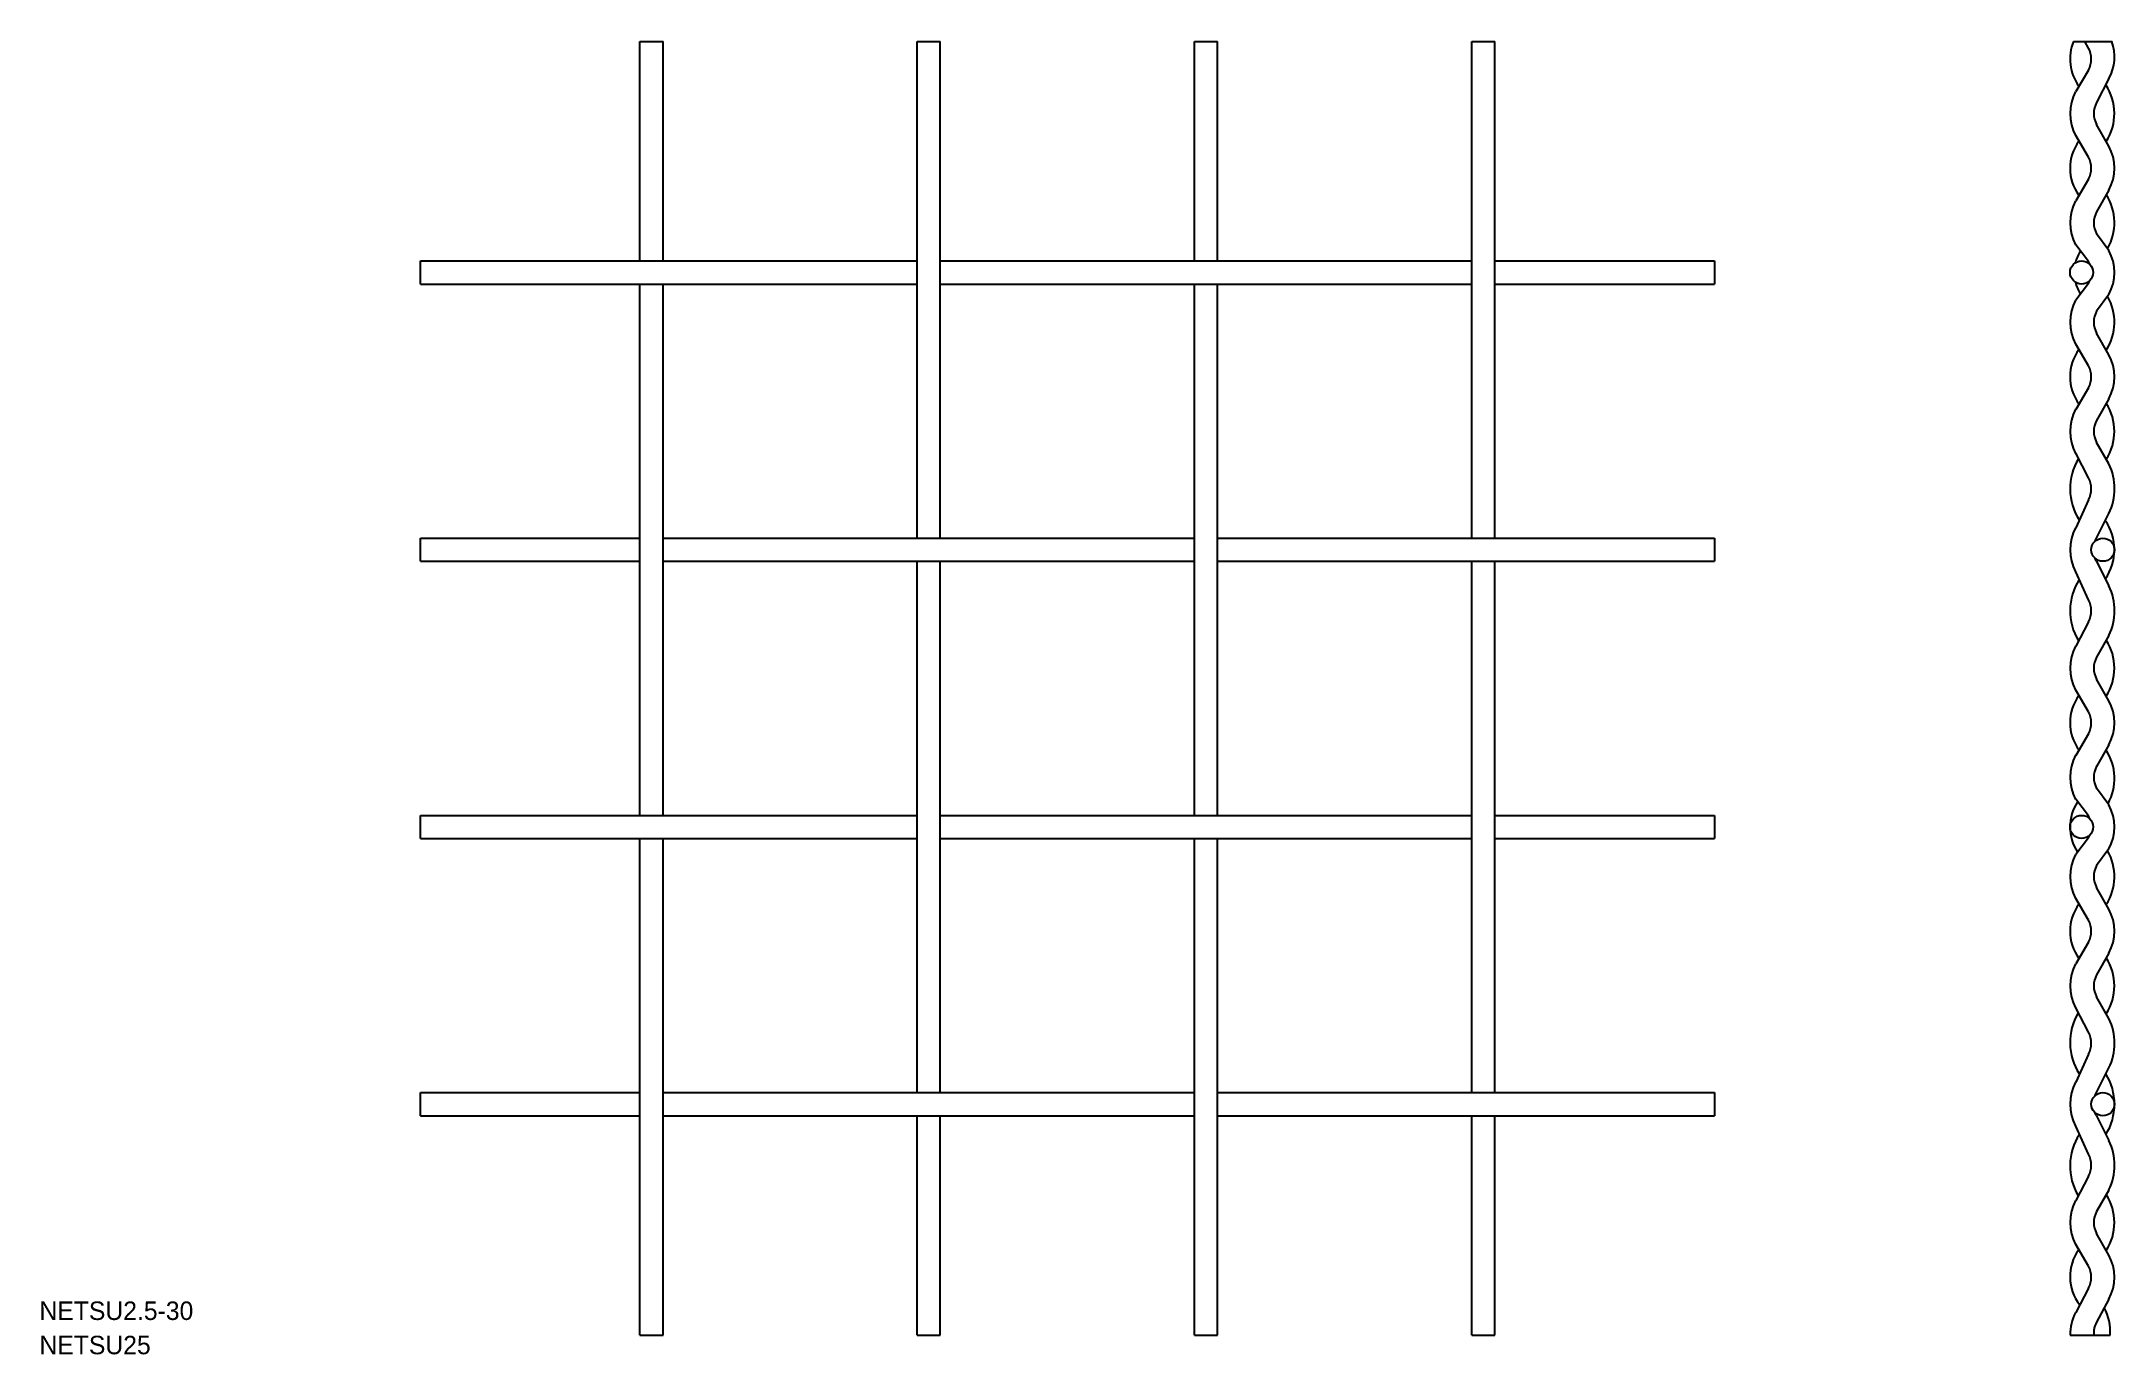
# Model space of a CAD drawing. Extents: x 0 to 224, y 0 to 142.
import ezdxf

# ---------------------------------------------------------------- set-up
doc = ezdxf.new("R2010")
doc.units = 0
doc.layers.get('0').update_dxf_attribs({"linetype": 'CONTINUOUS'})

msp = doc.modelspace()

# ---------------------------------------------------------------- linework, layer by layer
at = {"color": 7, "linetype": 'CONTINUOUS'}
for p, q in [((64.96, 142.25), (67.46, 142.25)), ((64.96, 118.5), (64.96, 142.25)), ((67.46, 118.5), (67.46, 142.25)), ((94.96, 142.25), (97.46, 142.25)), ((94.96, 88.5), (94.96, 142.25)), ((97.46, 88.5), (97.46, 142.25)), ((124.96, 142.25), (127.46, 142.25)), ((124.96, 118.5), (124.96, 142.25)), ((127.46, 118.5), (127.46, 142.25)), ((154.96, 142.25), (157.46, 142.25)), ((154.96, 88.5), (154.96, 142.25)), ((157.46, 88.5), (157.46, 142.25)), ((220.06, 142.25), (224.22, 142.25)), ((221.68, 141.54), (221.26, 142.25)), ((221.68, 139.16), (220.29, 136.82)), ((223.89, 138.23), (222.55, 135.63)), ((223.88, 130.91), (222.55, 133.25)), ((221.68, 129.72), (220.29, 132.06)), ((221.68, 127.34), (220.29, 125)), ((223.88, 126.15), (222.55, 123.81)), ((223.88, 119.63), (222.55, 121.43)), ((221.68, 118.44), (220.29, 120.24)), ((41.21, 118.5), (94.96, 118.5)), ((41.21, 116), (41.21, 118.5)), ((97.46, 118.5), (154.96, 118.5)), ((157.46, 118.5), (181.21, 118.5)), ((181.21, 118.5), (181.21, 116)), ((41.21, 116), (94.96, 116)), ((64.96, 58.5), (64.96, 116)), ((67.46, 58.5), (67.46, 116)), ((97.46, 116), (154.96, 116)), ((124.96, 58.5), (124.96, 116)), ((127.46, 58.5), (127.46, 116)), ((157.46, 116), (181.21, 116)), ((221.68, 116.06), (220.29, 114.26)), ((223.88, 114.87), (222.55, 113.07)), ((223.88, 108.35), (222.55, 110.69)), ((221.68, 107.16), (220.29, 109.5)), ((221.68, 104.78), (220.29, 102.44)), ((223.88, 103.59), (222.55, 101.25)), ((223.88, 96.53), (222.55, 98.87)), ((221.68, 95.04), (220.29, 97.68)), ((221.68, 92.66), (220.29, 89.63)), ((222.49, 88.44), (223.88, 91.17)), ((41.21, 88.5), (64.96, 88.5)), ((41.21, 86), (41.21, 88.5)), ((67.46, 88.5), (124.96, 88.5)), ((127.46, 88.5), (181.21, 88.5)), ((181.21, 88.5), (181.21, 86)), ((41.21, 86), (64.96, 86)), ((67.46, 86), (124.96, 86)), ((94.96, 28.5), (94.96, 86)), ((97.46, 28.5), (97.46, 86)), ((127.46, 86), (181.21, 86)), ((154.96, 28.5), (154.96, 86)), ((157.46, 28.5), (157.46, 86)), ((222.49, 86.06), (223.88, 83.33)), ((221.68, 81.84), (220.29, 84.87)), ((221.68, 79.46), (220.29, 76.82)), ((223.88, 77.96), (222.55, 75.63)), ((221.68, 69.72), (220.29, 72.06)), ((223.88, 70.91), (222.55, 73.25)), ((221.68, 67.34), (220.29, 65)), ((223.88, 66.15), (222.55, 63.81)), ((223.88, 59.63), (222.55, 61.43)), ((41.21, 58.5), (94.96, 58.5)), ((41.21, 56), (41.21, 58.5)), ((97.46, 58.5), (154.96, 58.5)), ((157.46, 58.5), (181.21, 58.5)), ((181.21, 58.5), (181.21, 56)), ((221.68, 58.44), (220.29, 60.24)), ((41.21, 56), (94.96, 56)), ((64.96, 2.25), (64.96, 56)), ((67.46, 2.25), (67.46, 56)), ((97.46, 56), (154.96, 56)), ((124.96, 2.25), (124.96, 56)), ((127.46, 2.25), (127.46, 56)), ((157.46, 56), (181.21, 56)), ((221.68, 56.06), (220.29, 54.26)), ((223.88, 54.87), (222.55, 53.07)), ((221.68, 47.16), (220.29, 49.5)), ((223.88, 48.35), (222.55, 50.69)), ((221.68, 44.78), (220.29, 42.44)), ((223.88, 43.59), (222.55, 41.25)), ((223.88, 36.53), (222.55, 38.87)), ((221.68, 35.04), (220.29, 37.68)), ((221.68, 32.66), (220.29, 29.63)), ((222.49, 28.44), (223.88, 31.17)), ((41.21, 28.5), (64.96, 28.5)), ((41.21, 26), (41.21, 28.5)), ((67.46, 28.5), (124.96, 28.5)), ((127.46, 28.5), (181.21, 28.5)), ((181.21, 28.5), (181.21, 26)), ((41.21, 26), (64.96, 26)), ((67.46, 26), (124.96, 26)), ((94.96, 2.25), (94.96, 26)), ((97.46, 2.25), (97.46, 26)), ((127.46, 26), (181.21, 26)), ((154.96, 2.25), (154.96, 26)), ((157.46, 2.25), (157.46, 26)), ((221.68, 21.84), (220.29, 24.87)), ((222.49, 26.06), (223.88, 23.33)), ((221.68, 19.46), (220.29, 16.82)), ((223.88, 17.96), (222.55, 15.63)), ((221.68, 9.72), (220.29, 12.06)), ((223.88, 10.91), (222.55, 13.25)), ((221.68, 7.34), (220.29, 4.7)), ((223.88, 6.15), (222.54, 3.66)), ((64.96, 2.25), (67.46, 2.25)), ((94.96, 2.25), (97.46, 2.25)), ((124.96, 2.25), (127.46, 2.25)), ((154.96, 2.25), (157.46, 2.25)), ((219.68, 2.25), (224.02, 2.25))]:
    msp.add_line(p, q, dxfattribs=at)
for centre in [(220.93, 117.25), (223.23, 87.25), (220.93, 57.25), (223.23, 27.25)]:
    msp.add_circle(centre, 1.25, dxfattribs=at)
for centre, radius, start, end in [((224.68, 140.35), 5, 157.6246, 216.0001), ((219.48, 140.35), 2.5, 331.5537, 28.4463), ((219.49, 140.61), 5, 331.5537, 19.1305), ((224.68, 134.44), 5, 151.5537, 208.4463), ((218.87, 134.44), 5.61, 327.3239, 33.7376), ((224.75, 134.44), 2.5, 151.5537, 208.4463), ((224.68, 128.53), 5, 143.9999, 215.9999), ((219.48, 128.53), 5, 331.5537, 28.4463), ((219.48, 128.53), 2.5, 331.5537, 28.4463), ((218.87, 122.62), 5.61, 330.1144, 32.6758), ((224.68, 122.62), 5, 151.5537, 208.4463), ((224.75, 122.62), 2.5, 151.5537, 208.4463), ((225.06, 116.95), 5, 148.3589, 164.4296), ((219.48, 117.25), 5, 331.5537, 28.4463), ((219.48, 117.25), 2.5, 20.5201, 28.4463), ((225.06, 117.55), 5, 195.57, 211.641), ((219.48, 117.25), 2.5, 331.5537, 339.4807), ((218.87, 111.88), 5.61, 327.324, 29.8855), ((224.68, 111.88), 5, 151.5537, 208.4463), ((224.75, 111.88), 2.5, 151.5537, 208.4463), ((224.68, 105.97), 5, 143.9999, 216.0002), ((219.48, 105.97), 5, 331.5537, 28.4463), ((219.48, 105.97), 2.5, 331.5537, 28.4463), ((224.68, 100.06), 5, 151.5537, 208.4463), ((224.75, 100.06), 2.5, 151.5537, 208.4463), ((218.87, 100.06), 5.61, 327.324, 32.6761), ((225.94, 93.85), 6.26, 148.7221, 212.6869), ((218.23, 93.85), 6.26, 334.6269, 25.3731), ((219.48, 93.85), 2.5, 331.5537, 28.4463), ((218.87, 87.25), 5.61, 325.533, 34.467), ((224.68, 87.25), 5, 151.5537, 208.4463), ((224.68, 87.25), 2.5, 151.5537, 159.4799), ((224.68, 87.25), 2.5, 200.5193, 208.4463), ((225.94, 80.65), 6.26, 147.3131, 211.2779), ((218.23, 80.65), 6.26, 334.6269, 25.3731), ((219.48, 80.65), 2.5, 331.5537, 28.4463), ((224.68, 74.44), 5, 151.5537, 208.4463), ((218.87, 74.44), 5.61, 327.3239, 32.676), ((224.75, 74.44), 2.5, 151.5537, 208.4463), ((224.68, 68.53), 5, 143.9999, 216.0001), ((219.48, 68.53), 2.5, 331.5537, 28.4463), ((219.48, 68.53), 5, 331.5537, 28.4463), ((218.88, 62.49), 5.61, 330.9481, 33.4141), ((224.68, 62.62), 5, 151.5537, 208.4463), ((224.75, 62.62), 2.5, 151.5537, 208.4463), ((224.68, 57.25), 5, 146.9791, 213.0207), ((219.48, 57.25), 2.5, 20.5201, 28.4463), ((219.48, 57.25), 5, 331.5537, 28.4463), ((219.48, 57.25), 2.5, 331.5537, 339.4807), ((224.68, 51.88), 5, 151.5537, 208.4463), ((218.87, 51.88), 5.61, 327.3241, 29.8855), ((224.75, 51.88), 2.5, 151.5537, 208.4463), ((224.68, 45.97), 5, 143.9999, 216.0002), ((219.48, 45.97), 2.5, 331.5537, 28.4463), ((219.48, 45.97), 5, 331.5537, 28.4463), ((218.87, 40.06), 5.61, 327.3239, 32.6761), ((224.68, 40.06), 5, 151.5537, 208.4463), ((224.75, 40.06), 2.5, 151.5537, 208.4463), ((225.94, 33.93), 6.26, 149.102, 213.0404), ((218.23, 33.85), 6.26, 334.6269, 25.3731), ((219.48, 33.85), 2.5, 331.5537, 28.4463), ((224.68, 27.25), 5, 151.5537, 208.4463), ((218.23, 27.25), 6.26, 328.3631, 31.6367), ((224.68, 27.25), 2.5, 151.5537, 159.4799), ((224.68, 27.25), 2.5, 200.5193, 208.4463), ((225.94, 20.57), 6.26, 146.9595, 210.8979), ((218.23, 20.65), 6.26, 334.6269, 25.3731), ((219.48, 20.65), 2.5, 331.5537, 28.4463), ((224.68, 14.44), 5, 151.5537, 208.4463), ((218.87, 14.44), 5.61, 327.324, 32.676), ((224.75, 14.44), 2.5, 151.5537, 208.4463), ((224.68, 8.59), 5, 144.3725, 217.6748), ((219.48, 8.53), 2.5, 331.5537, 28.4463), ((219.48, 8.53), 5, 331.5537, 28.4463), ((224.68, 2.32), 5, 151.5537, 180.7927), ((218.42, 2.62), 5.61, 356.2273, 27.8953), ((224.74, 2.47), 2.5, 151.5537, 185.0295)]:
    msp.add_arc(centre, radius, start, end, dxfattribs=at)

# ---------------------------------------------------------------- texts
for s, p in [('NETSU2.5-30', (0, 3.9)), ('NETSU25', (0, 0.19))]:
    msp.add_text(s, height=2, dxfattribs=at).set_placement(p)

doc.saveas('drawing.dxf')
